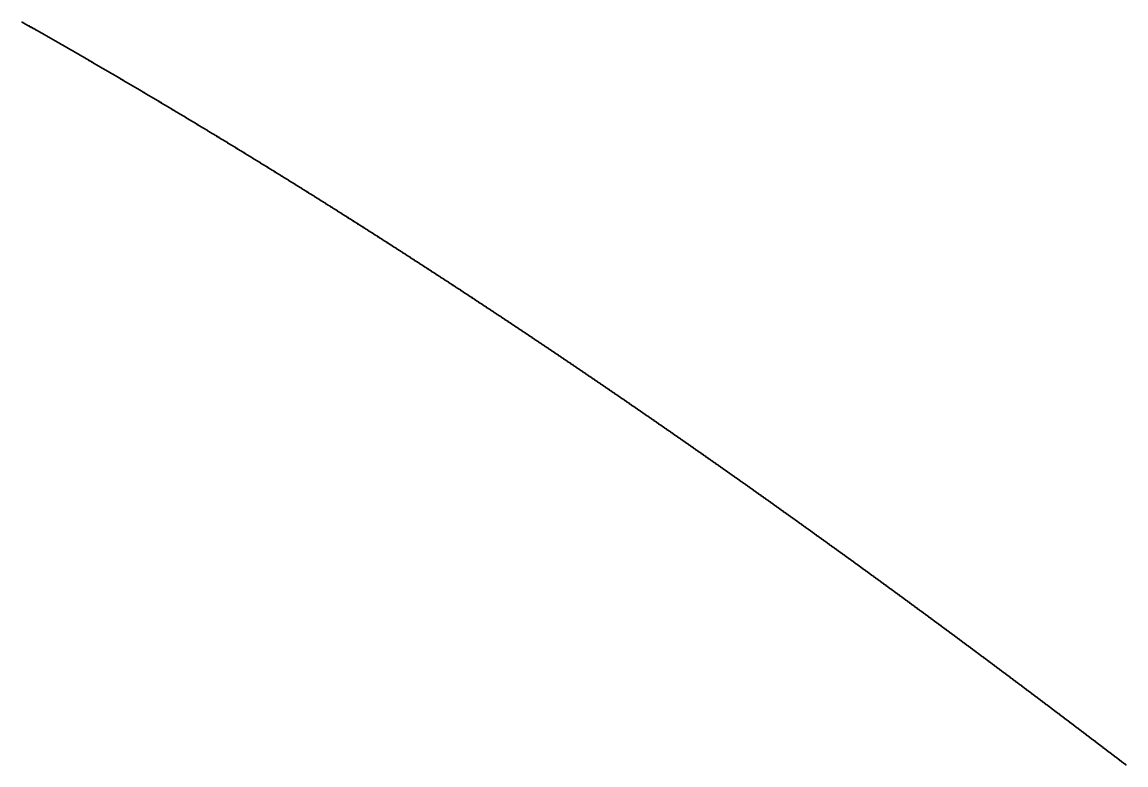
# Model space of a CAD drawing. Header units: metres. Extents: x 0 to 360, y 0 to 49.
# Drawn here: x 270 to 281.24, y 34.67 to 42.23 of the extents above; entities that cross this region are included whole.
import ezdxf

# ---------------------------------------------------------------- set-up
doc = ezdxf.new("R2010")
doc.units = ezdxf.units.M

msp = doc.modelspace()

# ---------------------------------------------------------------- linework, layer by layer
for p in [(270.005, 42.232), (270.011, 42.229), (270.017, 42.225), (270.023, 42.222), (270.028, 42.219), (270.034, 42.215), (270.04, 42.212), (270.046, 42.208), (270.052, 42.205), (270.058, 42.202), (270.064, 42.198), (270.07, 42.195), (270.076, 42.192), (270.082, 42.188), (270.088, 42.185), (270.094, 42.182), (270.099, 42.178), (270.105, 42.175), (270.111, 42.172), (270.117, 42.168), (270.123, 42.165), (270.129, 42.162), (270.135, 42.158), (270.141, 42.155), (270.147, 42.151), (270.153, 42.148), (270.159, 42.145), (270.165, 42.141), (270.17, 42.138), (270.176, 42.135), (270.182, 42.131), (270.188, 42.128), (270.194, 42.125), (270.2, 42.121), (270.206, 42.118), (270.212, 42.114), (270.218, 42.111), (270.224, 42.108), (270.23, 42.104), (270.236, 42.101), (270.241, 42.098), (270.247, 42.094), (270.253, 42.091), (270.259, 42.087), (270.265, 42.084), (270.271, 42.081), (270.277, 42.077), (270.283, 42.074), (270.289, 42.071), (270.295, 42.067), (270.301, 42.064), (270.307, 42.06), (270.312, 42.057), (270.318, 42.054), (270.324, 42.05), (270.33, 42.047), (270.336, 42.043), (270.342, 42.04), (270.348, 42.037), (270.354, 42.033), (270.36, 42.03), (270.366, 42.026), (270.372, 42.023), (270.378, 42.02), (270.383, 42.016), (270.389, 42.013), (270.395, 42.01), (270.401, 42.006), (270.407, 42.003), (270.413, 41.999), (270.419, 41.996), (270.425, 41.993), (270.431, 41.989), (270.437, 41.986), (270.443, 41.982), (270.449, 41.979), (270.454, 41.976), (270.46, 41.972), (270.466, 41.969), (270.472, 41.965), (270.478, 41.962), (270.484, 41.959), (270.49, 41.955), (270.496, 41.952), (270.502, 41.948), (270.508, 41.945), (270.514, 41.941), (270.52, 41.938), (270.525, 41.935), (270.531, 41.931), (270.537, 41.928), (270.543, 41.924), (270.549, 41.921), (270.555, 41.918), (270.561, 41.914), (270.567, 41.911), (270.573, 41.907), (270.579, 41.904), (270.585, 41.9), (270.591, 41.897), (270.596, 41.894), (270.602, 41.89), (270.608, 41.887), (270.614, 41.883), (270.62, 41.88), (270.626, 41.877), (270.632, 41.873), (270.638, 41.87), (270.644, 41.866), (270.65, 41.863), (270.656, 41.859), (270.662, 41.856), (270.668, 41.853), (270.673, 41.849), (270.679, 41.846), (270.685, 41.842), (270.691, 41.839), (270.697, 41.835), (270.703, 41.832), (270.709, 41.829), (270.715, 41.825), (270.721, 41.822), (270.727, 41.818), (270.733, 41.815), (270.739, 41.811), (270.744, 41.808), (270.75, 41.804), (270.756, 41.801), (270.762, 41.798), (270.768, 41.794), (270.774, 41.791), (270.78, 41.787), (270.786, 41.784), (270.792, 41.78), (270.798, 41.777), (270.804, 41.773), (270.81, 41.77), (270.815, 41.767), (270.821, 41.763), (270.827, 41.76), (270.833, 41.756), (270.839, 41.753), (270.845, 41.749), (270.851, 41.746), (270.857, 41.742), (270.863, 41.739), (270.869, 41.735), (270.875, 41.732), (270.881, 41.729), (270.887, 41.725), (270.892, 41.722), (270.898, 41.718), (270.904, 41.715), (270.91, 41.711), (270.916, 41.708), (270.922, 41.704), (270.928, 41.701), (270.934, 41.697), (270.94, 41.694), (270.946, 41.69), (270.952, 41.687), (270.958, 41.684), (270.964, 41.68), (270.969, 41.677), (270.975, 41.673), (270.981, 41.67), (270.987, 41.666), (270.993, 41.663), (270.999, 41.659), (271.005, 41.656), (271.011, 41.652), (271.017, 41.649), (271.023, 41.645), (271.029, 41.642), (271.035, 41.638), (271.041, 41.635), (271.046, 41.631), (271.052, 41.628), (271.058, 41.624), (271.064, 41.621), (271.07, 41.617), (271.076, 41.614), (271.082, 41.611), (271.088, 41.607), (271.094, 41.604), (271.1, 41.6), (271.106, 41.597), (271.112, 41.593), (271.118, 41.59), (271.123, 41.586), (271.129, 41.583), (271.135, 41.579), (271.141, 41.576), (271.147, 41.572), (271.153, 41.569), (271.159, 41.565), (271.165, 41.562), (271.171, 41.558), (271.177, 41.555), (271.183, 41.551), (271.189, 41.548), (271.195, 41.544), (271.2, 41.541), (271.206, 41.537), (271.212, 41.534), (271.218, 41.53), (271.224, 41.527), (271.23, 41.523), (271.236, 41.52), (271.242, 41.516), (271.248, 41.513), (271.254, 41.509), (271.26, 41.506), (271.266, 41.502), (271.272, 41.499), (271.277, 41.495), (271.283, 41.492), (271.289, 41.488), (271.295, 41.485), (271.301, 41.481), (271.307, 41.478), (271.313, 41.474), (271.319, 41.471), (271.325, 41.467), (271.331, 41.463), (271.337, 41.46), (271.343, 41.456), (271.349, 41.453), (271.354, 41.449), (271.36, 41.446), (271.366, 41.442), (271.372, 41.439), (271.378, 41.435), (271.384, 41.432), (271.39, 41.428), (271.396, 41.425), (271.402, 41.421), (271.408, 41.418), (271.414, 41.414), (271.42, 41.411), (271.426, 41.407), (271.431, 41.404), (271.437, 41.4), (271.443, 41.397), (271.449, 41.393), (271.455, 41.389), (271.461, 41.386), (271.467, 41.382), (271.473, 41.379), (271.479, 41.375), (271.485, 41.372), (271.491, 41.368), (271.497, 41.365), (271.503, 41.361), (271.509, 41.358), (271.514, 41.354), (271.52, 41.351), (271.526, 41.347), (271.532, 41.343), (271.538, 41.34), (271.544, 41.336), (271.55, 41.333), (271.556, 41.329), (271.562, 41.326), (271.568, 41.322), (271.574, 41.319), (271.58, 41.315), (271.586, 41.312), (271.592, 41.308), (271.597, 41.304), (271.603, 41.301), (271.609, 41.297), (271.615, 41.294), (271.621, 41.29), (271.627, 41.287), (271.633, 41.283), (271.639, 41.28), (271.645, 41.276), (271.651, 41.272), (271.657, 41.269), (271.663, 41.265), (271.669, 41.262), (271.674, 41.258), (271.68, 41.255), (271.686, 41.251), (271.692, 41.248), (271.698, 41.244), (271.704, 41.24), (271.71, 41.237), (271.716, 41.233), (271.722, 41.23), (271.728, 41.226), (271.734, 41.223), (271.74, 41.219), (271.746, 41.215), (271.752, 41.212), (271.757, 41.208), (271.763, 41.205), (271.769, 41.201), (271.775, 41.198), (271.781, 41.194), (271.787, 41.19), (271.793, 41.187), (271.799, 41.183), (271.805, 41.18), (271.811, 41.176), (271.817, 41.173), (271.823, 41.169), (271.829, 41.165), (271.835, 41.162), (271.84, 41.158), (271.846, 41.155), (271.852, 41.151), (271.858, 41.148), (271.864, 41.144), (271.87, 41.14), (271.876, 41.137), (271.882, 41.133), (271.888, 41.13), (271.894, 41.126), (271.9, 41.122), (271.906, 41.119), (271.912, 41.115), (271.918, 41.112), (271.923, 41.108), (271.929, 41.104), (271.935, 41.101), (271.941, 41.097), (271.947, 41.094), (271.953, 41.09), (271.959, 41.086), (271.965, 41.083), (271.971, 41.079), (271.977, 41.076), (271.983, 41.072), (271.989, 41.068), (271.995, 41.065), (272.001, 41.061), (272.007, 41.058), (272.012, 41.054), (272.018, 41.05), (272.024, 41.047), (272.03, 41.043), (272.036, 41.04), (272.042, 41.036), (272.048, 41.032), (272.054, 41.029), (272.06, 41.025), (272.066, 41.022), (272.072, 41.018), (272.078, 41.014), (272.084, 41.011), (272.09, 41.007), (272.095, 41.004), (272.101, 41), (272.107, 40.996), (272.113, 40.993), (272.119, 40.989), (272.125, 40.985), (272.131, 40.982), (272.137, 40.978), (272.143, 40.975), (272.149, 40.971), (272.155, 40.967), (272.161, 40.964), (272.167, 40.96), (272.173, 40.957), (272.178, 40.953), (272.184, 40.949), (272.19, 40.946), (272.196, 40.942), (272.202, 40.938), (272.208, 40.935), (272.214, 40.931), (272.22, 40.927), (272.226, 40.924), (272.232, 40.92), (272.238, 40.917), (272.244, 40.913), (272.25, 40.909), (272.256, 40.906), (272.262, 40.902), (272.267, 40.898), (272.273, 40.895), (272.279, 40.891), (272.285, 40.888), (272.291, 40.884), (272.297, 40.88), (272.303, 40.877), (272.309, 40.873), (272.315, 40.869), (272.321, 40.866), (272.327, 40.862), (272.333, 40.858), (272.339, 40.855), (272.345, 40.851), (272.351, 40.847), (272.356, 40.844), (272.362, 40.84), (272.368, 40.837), (272.374, 40.833), (272.38, 40.829), (272.386, 40.826), (272.392, 40.822), (272.398, 40.818), (272.404, 40.815), (272.41, 40.811), (272.416, 40.807), (272.422, 40.804), (272.428, 40.8), (272.434, 40.796), (272.44, 40.793), (272.445, 40.789), (272.451, 40.785), (272.457, 40.782), (272.463, 40.778), (272.469, 40.774), (272.475, 40.771), (272.481, 40.767), (272.487, 40.763), (272.493, 40.76), (272.499, 40.756), (272.505, 40.752), (272.511, 40.749), (272.517, 40.745), (272.523, 40.741), (272.529, 40.738), (272.535, 40.734), (272.54, 40.73), (272.546, 40.727), (272.552, 40.723), (272.558, 40.719), (272.564, 40.716), (272.57, 40.712), (272.576, 40.708), (272.582, 40.705), (272.588, 40.701), (272.594, 40.697), (272.6, 40.694), (272.606, 40.69), (272.612, 40.686), (272.618, 40.683), (272.624, 40.679), (272.629, 40.675), (272.635, 40.672), (272.641, 40.668), (272.647, 40.664), (272.653, 40.661), (272.659, 40.657), (272.665, 40.653), (272.671, 40.649), (272.677, 40.646), (272.683, 40.642), (272.689, 40.638), (272.695, 40.635), (272.701, 40.631), (272.707, 40.627), (272.713, 40.624), (272.719, 40.62), (272.724, 40.616), (272.73, 40.613), (272.736, 40.609), (272.742, 40.605), (272.748, 40.601), (272.754, 40.598), (272.76, 40.594), (272.766, 40.59), (272.772, 40.587), (272.778, 40.583), (272.784, 40.579), (272.79, 40.576), (272.796, 40.572), (272.802, 40.568), (272.808, 40.564), (272.814, 40.561), (272.819, 40.557), (272.825, 40.553), (272.831, 40.55), (272.837, 40.546), (272.843, 40.542), (272.849, 40.539), (272.855, 40.535), (272.861, 40.531), (272.867, 40.527), (272.873, 40.524), (272.879, 40.52), (272.885, 40.516), (272.891, 40.513), (272.897, 40.509), (272.903, 40.505), (272.909, 40.501), (272.914, 40.498), (272.92, 40.494), (272.926, 40.49), (272.932, 40.487), (272.938, 40.483), (272.944, 40.479), (272.95, 40.475), (272.956, 40.472), (272.962, 40.468), (272.968, 40.464), (272.974, 40.461), (272.98, 40.457), (272.986, 40.453), (272.992, 40.449), (272.998, 40.446), (273.004, 40.442), (273.01, 40.438), (273.015, 40.434), (273.021, 40.431), (273.027, 40.427), (273.033, 40.423), (273.039, 40.419), (273.045, 40.416), (273.051, 40.412), (273.057, 40.408), (273.063, 40.405), (273.069, 40.401), (273.075, 40.397), (273.081, 40.393), (273.087, 40.39), (273.093, 40.386), (273.099, 40.382), (273.105, 40.378), (273.111, 40.375), (273.116, 40.371), (273.122, 40.367), (273.128, 40.363), (273.134, 40.36), (273.14, 40.356), (273.146, 40.352), (273.152, 40.348), (273.158, 40.345), (273.164, 40.341), (273.17, 40.337), (273.176, 40.333), (273.182, 40.33), (273.188, 40.326), (273.194, 40.322), (273.2, 40.318), (273.206, 40.315), (273.212, 40.311), (273.217, 40.307), (273.223, 40.303), (273.229, 40.3), (273.235, 40.296), (273.241, 40.292), (273.247, 40.288), (273.253, 40.285), (273.259, 40.281), (273.265, 40.277), (273.271, 40.273), (273.277, 40.27), (273.283, 40.266), (273.289, 40.262), (273.295, 40.258), (273.301, 40.255), (273.307, 40.251), (273.313, 40.247), (273.318, 40.243), (273.324, 40.24), (273.33, 40.236), (273.336, 40.232), (273.342, 40.228), (273.348, 40.224), (273.354, 40.221), (273.36, 40.217), (273.366, 40.213), (273.372, 40.209), (273.378, 40.206), (273.384, 40.202), (273.39, 40.198), (273.396, 40.194), (273.402, 40.19), (273.408, 40.187), (273.414, 40.183), (273.419, 40.179), (273.425, 40.175), (273.431, 40.172), (273.437, 40.168), (273.443, 40.164), (273.449, 40.16), (273.455, 40.156), (273.461, 40.153), (273.467, 40.149), (273.473, 40.145), (273.479, 40.141), (273.485, 40.138), (273.491, 40.134), (273.497, 40.13), (273.503, 40.126), (273.509, 40.122), (273.515, 40.119), (273.521, 40.115), (273.526, 40.111), (273.532, 40.107), (273.538, 40.103), (273.544, 40.1), (273.55, 40.096), (273.556, 40.092), (273.562, 40.088), (273.568, 40.084), (273.574, 40.081), (273.58, 40.077), (273.586, 40.073), (273.592, 40.069), (273.598, 40.065), (273.604, 40.062), (273.61, 40.058), (273.616, 40.054), (273.622, 40.05), (273.628, 40.046), (273.634, 40.043), (273.639, 40.039), (273.645, 40.035), (273.651, 40.031), (273.657, 40.027), (273.663, 40.024), (273.669, 40.02), (273.675, 40.016), (273.681, 40.012), (273.687, 40.008), (273.693, 40.005), (273.699, 40.001), (273.705, 39.997), (273.711, 39.993), (273.717, 39.989), (273.723, 39.985), (273.729, 39.982), (273.735, 39.978), (273.741, 39.974), (273.746, 39.97), (273.752, 39.966), (273.758, 39.963), (273.764, 39.959), (273.77, 39.955), (273.776, 39.951), (273.782, 39.947), (273.788, 39.943), (273.794, 39.94), (273.8, 39.936), (273.806, 39.932), (273.812, 39.928), (273.818, 39.924), (273.824, 39.92), (273.83, 39.917), (273.836, 39.913), (273.842, 39.909), (273.848, 39.905), (273.854, 39.901), (273.859, 39.897), (273.865, 39.894), (273.871, 39.89), (273.877, 39.886), (273.883, 39.882), (273.889, 39.878), (273.895, 39.874), (273.901, 39.871), (273.907, 39.867), (273.913, 39.863), (273.919, 39.859), (273.925, 39.855), (273.931, 39.851), (273.937, 39.848), (273.943, 39.844), (273.949, 39.84), (273.955, 39.836), (273.961, 39.832), (273.967, 39.828), (273.973, 39.825), (273.978, 39.821), (273.984, 39.817), (273.99, 39.813), (273.996, 39.809), (274.002, 39.805), (274.008, 39.801), (274.014, 39.798), (274.02, 39.794), (274.026, 39.79), (274.032, 39.786), (274.038, 39.782), (274.044, 39.778), (274.05, 39.774), (274.056, 39.771), (274.062, 39.767), (274.068, 39.763), (274.074, 39.759), (274.08, 39.755), (274.086, 39.751), (274.092, 39.747), (274.097, 39.744), (274.103, 39.74), (274.109, 39.736), (274.115, 39.732), (274.121, 39.728), (274.127, 39.724), (274.133, 39.72), (274.139, 39.717), (274.145, 39.713), (274.151, 39.709), (274.157, 39.705), (274.163, 39.701), (274.169, 39.697), (274.175, 39.693), (274.181, 39.689), (274.187, 39.686), (274.193, 39.682), (274.199, 39.678), (274.205, 39.674), (274.211, 39.67), (274.217, 39.666), (274.222, 39.662), (274.228, 39.658), (274.234, 39.655), (274.24, 39.651), (274.246, 39.647), (274.252, 39.643), (274.258, 39.639), (274.264, 39.635), (274.27, 39.631), (274.276, 39.627), (274.282, 39.624), (274.288, 39.62), (274.294, 39.616), (274.3, 39.612), (274.306, 39.608), (274.312, 39.604), (274.318, 39.6), (274.324, 39.596), (274.33, 39.592), (274.336, 39.589), (274.342, 39.585), (274.347, 39.581), (274.353, 39.577), (274.359, 39.573), (274.365, 39.569), (274.371, 39.565), (274.377, 39.561), (274.383, 39.557), (274.389, 39.554), (274.395, 39.55), (274.401, 39.546), (274.407, 39.542), (274.413, 39.538), (274.419, 39.534), (274.425, 39.53), (274.431, 39.526), (274.437, 39.522), (274.443, 39.518), (274.449, 39.514), (274.455, 39.511), (274.461, 39.507), (274.467, 39.503), (274.473, 39.499), (274.478, 39.495), (274.484, 39.491), (274.49, 39.487), (274.496, 39.483), (274.502, 39.479), (274.508, 39.475), (274.514, 39.472), (274.52, 39.468), (274.526, 39.464), (274.532, 39.46), (274.538, 39.456), (274.544, 39.452), (274.55, 39.448), (274.556, 39.444), (274.562, 39.44), (274.568, 39.436), (274.574, 39.432), (274.58, 39.428), (274.586, 39.425), (274.592, 39.421), (274.598, 39.417), (274.604, 39.413), (274.61, 39.409), (274.615, 39.405), (274.621, 39.401), (274.627, 39.397), (274.633, 39.393), (274.639, 39.389), (274.645, 39.385), (274.651, 39.381), (274.657, 39.377), (274.663, 39.373), (274.669, 39.37), (274.675, 39.366), (274.681, 39.362), (274.687, 39.358), (274.693, 39.354), (274.699, 39.35), (274.705, 39.346), (274.711, 39.342), (274.717, 39.338), (274.723, 39.334), (274.729, 39.33), (274.735, 39.326), (274.741, 39.322), (274.747, 39.318), (274.752, 39.314), (274.758, 39.311), (274.764, 39.307), (274.77, 39.303), (274.776, 39.299), (274.782, 39.295), (274.788, 39.291), (274.794, 39.287), (274.8, 39.283), (274.806, 39.279), (274.812, 39.275), (274.818, 39.271), (274.824, 39.267), (274.83, 39.263), (274.836, 39.259), (274.842, 39.255), (274.848, 39.251), (274.854, 39.247), (274.86, 39.243), (274.866, 39.239), (274.872, 39.236), (274.878, 39.232), (274.884, 39.228), (274.89, 39.224), (274.896, 39.22), (274.901, 39.216), (274.907, 39.212), (274.913, 39.208), (274.919, 39.204), (274.925, 39.2), (274.931, 39.196), (274.937, 39.192), (274.943, 39.188), (274.949, 39.184), (274.955, 39.18), (274.961, 39.176), (274.967, 39.172), (274.973, 39.168), (274.979, 39.164), (274.985, 39.16), (274.991, 39.156), (274.997, 39.152), (275.003, 39.148), (275.009, 39.144), (275.015, 39.14), (275.021, 39.136), (275.027, 39.132), (275.033, 39.129), (275.039, 39.125), (275.045, 39.121), (275.05, 39.117), (275.056, 39.113), (275.062, 39.109), (275.068, 39.105), (275.074, 39.101), (275.08, 39.097), (275.086, 39.093), (275.092, 39.089), (275.098, 39.085), (275.104, 39.081), (275.11, 39.077), (275.116, 39.073), (275.122, 39.069), (275.128, 39.065), (275.134, 39.061), (275.14, 39.057), (275.146, 39.053), (275.152, 39.049), (275.158, 39.045), (275.164, 39.041), (275.17, 39.037), (275.176, 39.033), (275.182, 39.029), (275.188, 39.025), (275.194, 39.021), (275.2, 39.017), (275.206, 39.013), (275.211, 39.009), (275.217, 39.005), (275.223, 39.001), (275.229, 38.997), (275.235, 38.993), (275.241, 38.989), (275.247, 38.985), (275.253, 38.981), (275.259, 38.977), (275.265, 38.973), (275.271, 38.969), (275.277, 38.965), (275.283, 38.961), (275.289, 38.957), (275.295, 38.953), (275.301, 38.949), (275.307, 38.945), (275.313, 38.941), (275.319, 38.937), (275.325, 38.933), (275.331, 38.929), (275.337, 38.925), (275.343, 38.921), (275.349, 38.917), (275.355, 38.913), (275.361, 38.909), (275.367, 38.905), (275.373, 38.901), (275.378, 38.897), (275.384, 38.893), (275.39, 38.889), (275.396, 38.885), (275.402, 38.881), (275.408, 38.877), (275.414, 38.873), (275.42, 38.869), (275.426, 38.865), (275.432, 38.861), (275.438, 38.857), (275.444, 38.853), (275.45, 38.849), (275.456, 38.845), (275.462, 38.841), (275.468, 38.837), (275.474, 38.833), (275.48, 38.829), (275.486, 38.825), (275.492, 38.82), (275.498, 38.816), (275.504, 38.812), (275.51, 38.808), (275.516, 38.804), (275.522, 38.8), (275.528, 38.796), (275.534, 38.792), (275.54, 38.788), (275.546, 38.784), (275.552, 38.78), (275.557, 38.776), (275.563, 38.772), (275.569, 38.768), (275.575, 38.764), (275.581, 38.76), (275.587, 38.756), (275.593, 38.752), (275.599, 38.748), (275.605, 38.744), (275.611, 38.74), (275.617, 38.736), (275.623, 38.732), (275.629, 38.728), (275.635, 38.724), (275.641, 38.72), (275.647, 38.716), (275.653, 38.711), (275.659, 38.707), (275.665, 38.703), (275.671, 38.699), (275.677, 38.695), (275.683, 38.691), (275.689, 38.687), (275.695, 38.683), (275.701, 38.679), (275.707, 38.675), (275.713, 38.671), (275.719, 38.667), (275.725, 38.663), (275.731, 38.659), (275.737, 38.655), (275.743, 38.651), (275.749, 38.647), (275.754, 38.643), (275.76, 38.639), (275.766, 38.634), (275.772, 38.63), (275.778, 38.626), (275.784, 38.622), (275.79, 38.618), (275.796, 38.614), (275.802, 38.61), (275.808, 38.606), (275.814, 38.602), (275.82, 38.598), (275.826, 38.594), (275.832, 38.59), (275.838, 38.586), (275.844, 38.582), (275.85, 38.578), (275.856, 38.574), (275.862, 38.569), (275.868, 38.565), (275.874, 38.561), (275.88, 38.557), (275.886, 38.553), (275.892, 38.549), (275.898, 38.545), (275.904, 38.541), (275.91, 38.537), (275.916, 38.533), (275.922, 38.529), (275.928, 38.525), (275.934, 38.521), (275.94, 38.516), (275.946, 38.512), (275.952, 38.508), (275.958, 38.504), (275.964, 38.5), (275.969, 38.496), (275.975, 38.492), (275.981, 38.488), (275.987, 38.484), (275.993, 38.48), (275.999, 38.476), (276.005, 38.472), (276.011, 38.468), (276.017, 38.463), (276.023, 38.459), (276.029, 38.455), (276.035, 38.451), (276.041, 38.447), (276.047, 38.443), (276.053, 38.439), (276.059, 38.435), (276.065, 38.431), (276.071, 38.427), (276.077, 38.423), (276.083, 38.418), (276.089, 38.414), (276.095, 38.41), (276.101, 38.406), (276.107, 38.402), (276.113, 38.398), (276.119, 38.394), (276.125, 38.39), (276.131, 38.386), (276.137, 38.382), (276.143, 38.377), (276.149, 38.373), (276.155, 38.369), (276.161, 38.365), (276.167, 38.361), (276.173, 38.357), (276.179, 38.353), (276.185, 38.349), (276.191, 38.345), (276.197, 38.34), (276.202, 38.336), (276.208, 38.332), (276.214, 38.328), (276.22, 38.324), (276.226, 38.32), (276.232, 38.316), (276.238, 38.312), (276.244, 38.308), (276.25, 38.303), (276.256, 38.299), (276.262, 38.295), (276.268, 38.291), (276.274, 38.287), (276.28, 38.283), (276.286, 38.279), (276.292, 38.275), (276.298, 38.271), (276.304, 38.266), (276.31, 38.262), (276.316, 38.258), (276.322, 38.254), (276.328, 38.25), (276.334, 38.246), (276.34, 38.242), (276.346, 38.238), (276.352, 38.233), (276.358, 38.229), (276.364, 38.225), (276.37, 38.221), (276.376, 38.217), (276.382, 38.213), (276.388, 38.209), (276.394, 38.205), (276.4, 38.2), (276.406, 38.196), (276.412, 38.192), (276.418, 38.188), (276.424, 38.184), (276.43, 38.18), (276.436, 38.176), (276.442, 38.171), (276.448, 38.167), (276.454, 38.163), (276.46, 38.159), (276.466, 38.155), (276.471, 38.151), (276.477, 38.147), (276.483, 38.142), (276.489, 38.138), (276.495, 38.134), (276.501, 38.13), (276.507, 38.126), (276.513, 38.122), (276.519, 38.118), (276.525, 38.113), (276.531, 38.109), (276.537, 38.105), (276.543, 38.101), (276.549, 38.097), (276.555, 38.093), (276.561, 38.089), (276.567, 38.084), (276.573, 38.08), (276.579, 38.076), (276.585, 38.072), (276.591, 38.068), (276.597, 38.064), (276.603, 38.06), (276.609, 38.055), (276.615, 38.051), (276.621, 38.047), (276.627, 38.043), (276.633, 38.039), (276.639, 38.035), (276.645, 38.03), (276.651, 38.026), (276.657, 38.022), (276.663, 38.018), (276.669, 38.014), (276.675, 38.01), (276.681, 38.005), (276.687, 38.001), (276.693, 37.997), (276.699, 37.993), (276.705, 37.989), (276.711, 37.985), (276.717, 37.98), (276.723, 37.976), (276.729, 37.972), (276.735, 37.968), (276.741, 37.964), (276.747, 37.96), (276.753, 37.955), (276.759, 37.951), (276.765, 37.947), (276.771, 37.943), (276.777, 37.939), (276.783, 37.935), (276.789, 37.93), (276.795, 37.926), (276.801, 37.922), (276.806, 37.918), (276.812, 37.914), (276.818, 37.91), (276.824, 37.905), (276.83, 37.901), (276.836, 37.897), (276.842, 37.893), (276.848, 37.889), (276.854, 37.884), (276.86, 37.88), (276.866, 37.876), (276.872, 37.872), (276.878, 37.868), (276.884, 37.864), (276.89, 37.859), (276.896, 37.855), (276.902, 37.851), (276.908, 37.847), (276.914, 37.843), (276.92, 37.838), (276.926, 37.834), (276.932, 37.83), (276.938, 37.826), (276.944, 37.822), (276.95, 37.817), (276.956, 37.813), (276.962, 37.809), (276.968, 37.805), (276.974, 37.801), (276.98, 37.796), (276.986, 37.792), (276.992, 37.788), (276.998, 37.784), (277.004, 37.78), (277.01, 37.775), (277.016, 37.771), (277.022, 37.767), (277.028, 37.763), (277.034, 37.759), (277.04, 37.754), (277.046, 37.75), (277.052, 37.746), (277.058, 37.742), (277.064, 37.738), (277.07, 37.733), (277.076, 37.729), (277.082, 37.725), (277.088, 37.721), (277.094, 37.717), (277.1, 37.712), (277.106, 37.708), (277.112, 37.704), (277.118, 37.7), (277.124, 37.696), (277.13, 37.691), (277.136, 37.687), (277.142, 37.683), (277.148, 37.679), (277.154, 37.674), (277.16, 37.67), (277.166, 37.666), (277.172, 37.662), (277.178, 37.658), (277.184, 37.653), (277.19, 37.649), (277.196, 37.645), (277.202, 37.641), (277.208, 37.637), (277.214, 37.632), (277.22, 37.628), (277.226, 37.624), (277.232, 37.62), (277.238, 37.615), (277.244, 37.611), (277.25, 37.607), (277.256, 37.603), (277.262, 37.598), (277.268, 37.594), (277.274, 37.59), (277.28, 37.586), (277.286, 37.582), (277.292, 37.577), (277.298, 37.573), (277.304, 37.569), (277.31, 37.565), (277.315, 37.56), (277.321, 37.556), (277.327, 37.552), (277.333, 37.548), (277.339, 37.543), (277.345, 37.539), (277.351, 37.535), (277.357, 37.531), (277.363, 37.527), (277.369, 37.522), (277.375, 37.518), (277.381, 37.514), (277.387, 37.51), (277.393, 37.505), (277.399, 37.501), (277.405, 37.497), (277.411, 37.493), (277.417, 37.488), (277.423, 37.484), (277.429, 37.48), (277.435, 37.476), (277.441, 37.471), (277.447, 37.467), (277.453, 37.463), (277.459, 37.459), (277.465, 37.454), (277.471, 37.45), (277.477, 37.446), (277.483, 37.442), (277.489, 37.437), (277.495, 37.433), (277.501, 37.429), (277.507, 37.425), (277.513, 37.42), (277.519, 37.416), (277.525, 37.412), (277.531, 37.408), (277.537, 37.403), (277.543, 37.399), (277.549, 37.395), (277.555, 37.391), (277.561, 37.386), (277.567, 37.382), (277.573, 37.378), (277.579, 37.373), (277.585, 37.369), (277.591, 37.365), (277.597, 37.361), (277.603, 37.356), (277.609, 37.352), (277.615, 37.348), (277.621, 37.344), (277.627, 37.339), (277.633, 37.335), (277.639, 37.331), (277.645, 37.327), (277.651, 37.322), (277.657, 37.318), (277.663, 37.314), (277.669, 37.309), (277.675, 37.305), (277.681, 37.301), (277.687, 37.297), (277.693, 37.292), (277.699, 37.288), (277.705, 37.284), (277.711, 37.28), (277.717, 37.275), (277.723, 37.271), (277.729, 37.267), (277.735, 37.262), (277.741, 37.258), (277.747, 37.254), (277.753, 37.25), (277.759, 37.245), (277.765, 37.241), (277.771, 37.237), (277.777, 37.232), (277.783, 37.228), (277.789, 37.224), (277.795, 37.22), (277.801, 37.215), (277.807, 37.211), (277.813, 37.207), (277.819, 37.202), (277.825, 37.198), (277.831, 37.194), (277.837, 37.19), (277.843, 37.185), (277.849, 37.181), (277.855, 37.177), (277.861, 37.172), (277.867, 37.168), (277.873, 37.164), (277.879, 37.16), (277.885, 37.155), (277.891, 37.151), (277.897, 37.147), (277.903, 37.142), (277.909, 37.138), (277.915, 37.134), (277.921, 37.129), (277.927, 37.125), (277.933, 37.121), (277.939, 37.117), (277.945, 37.112), (277.951, 37.108), (277.957, 37.104), (277.963, 37.099), (277.969, 37.095), (277.975, 37.091), (277.981, 37.086), (277.987, 37.082), (277.993, 37.078), (277.999, 37.074), (278.005, 37.069), (278.011, 37.065), (278.017, 37.061), (278.023, 37.056), (278.029, 37.052), (278.035, 37.048), (278.041, 37.043), (278.047, 37.039), (278.053, 37.035), (278.059, 37.03), (278.065, 37.026), (278.071, 37.022), (278.077, 37.017), (278.083, 37.013), (278.089, 37.009), (278.095, 37.004), (278.101, 37), (278.107, 36.996), (278.113, 36.992), (278.119, 36.987), (278.125, 36.983), (278.131, 36.979), (278.137, 36.974), (278.143, 36.97), (278.149, 36.966), (278.155, 36.961), (278.161, 36.957), (278.167, 36.953), (278.173, 36.948), (278.179, 36.944), (278.185, 36.94), (278.191, 36.935), (278.197, 36.931), (278.203, 36.927), (278.209, 36.922), (278.215, 36.918), (278.221, 36.914), (278.227, 36.909), (278.233, 36.905), (278.239, 36.901), (278.245, 36.896), (278.251, 36.892), (278.257, 36.888), (278.263, 36.883), (278.269, 36.879), (278.275, 36.875), (278.281, 36.87), (278.287, 36.866), (278.293, 36.862), (278.299, 36.857), (278.305, 36.853), (278.311, 36.849), (278.317, 36.844), (278.323, 36.84), (278.329, 36.836), (278.335, 36.831), (278.341, 36.827), (278.347, 36.823), (278.353, 36.818), (278.359, 36.814), (278.365, 36.81), (278.371, 36.805), (278.377, 36.801), (278.384, 36.796), (278.39, 36.792), (278.396, 36.788), (278.402, 36.783), (278.408, 36.779), (278.414, 36.775), (278.42, 36.77), (278.426, 36.766), (278.432, 36.762), (278.438, 36.757), (278.444, 36.753), (278.45, 36.749), (278.456, 36.744), (278.462, 36.74), (278.468, 36.736), (278.474, 36.731), (278.48, 36.727), (278.486, 36.722), (278.492, 36.718), (278.498, 36.714), (278.504, 36.709), (278.51, 36.705), (278.516, 36.701), (278.522, 36.696), (278.528, 36.692), (278.534, 36.688), (278.54, 36.683), (278.546, 36.679), (278.552, 36.674), (278.558, 36.67), (278.564, 36.666), (278.57, 36.661), (278.576, 36.657), (278.582, 36.653), (278.588, 36.648), (278.594, 36.644), (278.6, 36.639), (278.606, 36.635), (278.612, 36.631), (278.618, 36.626), (278.624, 36.622), (278.63, 36.618), (278.636, 36.613), (278.642, 36.609), (278.648, 36.604), (278.654, 36.6), (278.66, 36.596), (278.666, 36.591), (278.672, 36.587), (278.678, 36.583), (278.684, 36.578), (278.69, 36.574), (278.696, 36.569), (278.702, 36.565), (278.708, 36.561), (278.714, 36.556), (278.72, 36.552), (278.726, 36.548), (278.732, 36.543), (278.738, 36.539), (278.744, 36.534), (278.75, 36.53), (278.756, 36.526), (278.762, 36.521), (278.768, 36.517), (278.774, 36.512), (278.78, 36.508), (278.786, 36.504), (278.792, 36.499), (278.798, 36.495), (278.804, 36.49), (278.81, 36.486), (278.816, 36.482), (278.822, 36.477), (278.828, 36.473), (278.834, 36.468), (278.84, 36.464), (278.846, 36.46), (278.852, 36.455), (278.859, 36.451), (278.865, 36.446), (278.871, 36.442), (278.877, 36.438), (278.883, 36.433), (278.889, 36.429), (278.895, 36.424), (278.901, 36.42), (278.907, 36.416), (278.913, 36.411), (278.919, 36.407), (278.925, 36.402), (278.931, 36.398), (278.937, 36.394), (278.943, 36.389), (278.949, 36.385), (278.955, 36.38), (278.961, 36.376), (278.967, 36.372), (278.973, 36.367), (278.979, 36.363), (278.985, 36.358), (278.991, 36.354), (278.997, 36.35), (279.003, 36.345), (279.009, 36.341), (279.015, 36.336), (279.021, 36.332), (279.027, 36.327), (279.033, 36.323), (279.039, 36.319), (279.045, 36.314), (279.051, 36.31), (279.057, 36.305), (279.063, 36.301), (279.069, 36.297), (279.075, 36.292), (279.081, 36.288), (279.087, 36.283), (279.093, 36.279), (279.099, 36.274), (279.105, 36.27), (279.111, 36.266), (279.117, 36.261), (279.123, 36.257), (279.129, 36.252), (279.135, 36.248), (279.141, 36.243), (279.147, 36.239), (279.153, 36.235), (279.159, 36.23), (279.165, 36.226), (279.171, 36.221), (279.178, 36.217), (279.184, 36.212), (279.19, 36.208), (279.196, 36.204), (279.202, 36.199), (279.208, 36.195), (279.214, 36.19), (279.22, 36.186), (279.226, 36.181), (279.232, 36.177), (279.238, 36.172), (279.244, 36.168), (279.25, 36.164), (279.256, 36.159), (279.262, 36.155), (279.268, 36.15), (279.274, 36.146), (279.28, 36.141), (279.286, 36.137), (279.292, 36.133), (279.298, 36.128), (279.304, 36.124), (279.31, 36.119), (279.316, 36.115), (279.322, 36.11), (279.328, 36.106), (279.334, 36.101), (279.34, 36.097), (279.346, 36.092), (279.352, 36.088), (279.358, 36.084), (279.364, 36.079), (279.37, 36.075), (279.376, 36.07), (279.382, 36.066), (279.388, 36.061), (279.394, 36.057), (279.4, 36.052), (279.406, 36.048), (279.412, 36.044), (279.418, 36.039), (279.425, 36.035), (279.431, 36.03), (279.437, 36.026), (279.443, 36.021), (279.449, 36.017), (279.455, 36.012), (279.461, 36.008), (279.467, 36.003), (279.473, 35.999), (279.479, 35.994), (279.485, 35.99), (279.491, 35.986), (279.497, 35.981), (279.503, 35.977), (279.509, 35.972), (279.515, 35.968), (279.521, 35.963), (279.527, 35.959), (279.533, 35.954), (279.539, 35.95), (279.545, 35.945), (279.551, 35.941), (279.557, 35.936), (279.563, 35.932), (279.569, 35.927), (279.575, 35.923), (279.581, 35.918), (279.587, 35.914), (279.593, 35.91), (279.599, 35.905), (279.605, 35.901), (279.611, 35.896), (279.617, 35.892), (279.623, 35.887), (279.629, 35.883), (279.636, 35.878), (279.642, 35.874), (279.648, 35.869), (279.654, 35.865), (279.66, 35.86), (279.666, 35.856), (279.672, 35.851), (279.678, 35.847), (279.684, 35.842), (279.69, 35.838), (279.696, 35.833), (279.702, 35.829), (279.708, 35.824), (279.714, 35.82), (279.72, 35.815), (279.726, 35.811), (279.732, 35.806), (279.738, 35.802), (279.744, 35.797), (279.75, 35.793), (279.756, 35.788), (279.762, 35.784), (279.768, 35.779), (279.774, 35.775), (279.78, 35.771), (279.786, 35.766), (279.792, 35.762), (279.798, 35.757), (279.804, 35.753), (279.81, 35.748), (279.816, 35.744), (279.823, 35.739), (279.829, 35.735), (279.835, 35.73), (279.841, 35.726), (279.847, 35.721), (279.853, 35.717), (279.859, 35.712), (279.865, 35.708), (279.871, 35.703), (279.877, 35.699), (279.883, 35.694), (279.889, 35.69), (279.895, 35.685), (279.901, 35.681), (279.907, 35.676), (279.913, 35.671), (279.919, 35.667), (279.925, 35.662), (279.931, 35.658), (279.937, 35.653), (279.943, 35.649), (279.949, 35.644), (279.955, 35.64), (279.961, 35.635), (279.967, 35.631), (279.973, 35.626), (279.979, 35.622), (279.985, 35.617), (279.992, 35.613), (279.998, 35.608), (280.004, 35.604), (280.01, 35.599), (280.016, 35.595), (280.022, 35.59), (280.028, 35.586), (280.034, 35.581), (280.04, 35.577), (280.046, 35.572), (280.052, 35.568), (280.058, 35.563), (280.064, 35.559), (280.07, 35.554), (280.076, 35.55), (280.082, 35.545), (280.088, 35.541), (280.094, 35.536), (280.1, 35.531), (280.106, 35.527), (280.112, 35.522), (280.118, 35.518), (280.124, 35.513), (280.13, 35.509), (280.136, 35.504), (280.142, 35.5), (280.149, 35.495), (280.155, 35.491), (280.161, 35.486), (280.167, 35.482), (280.173, 35.477), (280.179, 35.473), (280.185, 35.468), (280.191, 35.464), (280.197, 35.459), (280.203, 35.454), (280.209, 35.45), (280.215, 35.445), (280.221, 35.441), (280.227, 35.436), (280.233, 35.432), (280.239, 35.427), (280.245, 35.423), (280.251, 35.418), (280.257, 35.414), (280.263, 35.409), (280.269, 35.405), (280.275, 35.4), (280.281, 35.395), (280.287, 35.391), (280.294, 35.386), (280.3, 35.382), (280.306, 35.377), (280.312, 35.373), (280.318, 35.368), (280.324, 35.364), (280.33, 35.359), (280.336, 35.355), (280.342, 35.35), (280.348, 35.345), (280.354, 35.341), (280.36, 35.336), (280.366, 35.332), (280.372, 35.327), (280.378, 35.323), (280.384, 35.318), (280.39, 35.314), (280.396, 35.309), (280.402, 35.304), (280.408, 35.3), (280.414, 35.295), (280.42, 35.291), (280.426, 35.286), (280.433, 35.282), (280.439, 35.277), (280.445, 35.273), (280.451, 35.268), (280.457, 35.263), (280.463, 35.259), (280.469, 35.254), (280.475, 35.25), (280.481, 35.245), (280.487, 35.241), (280.493, 35.236), (280.499, 35.231), (280.505, 35.227), (280.511, 35.222), (280.517, 35.218), (280.523, 35.213), (280.529, 35.209), (280.535, 35.204), (280.541, 35.199), (280.547, 35.195), (280.553, 35.19), (280.56, 35.186), (280.566, 35.181), (280.572, 35.177), (280.578, 35.172), (280.584, 35.167), (280.59, 35.163), (280.596, 35.158), (280.602, 35.154), (280.608, 35.149), (280.614, 35.145), (280.62, 35.14), (280.626, 35.135), (280.632, 35.131), (280.638, 35.126), (280.644, 35.122), (280.65, 35.117), (280.656, 35.113), (280.662, 35.108), (280.668, 35.103), (280.674, 35.099), (280.68, 35.094), (280.687, 35.09), (280.693, 35.085), (280.699, 35.08), (280.705, 35.076), (280.711, 35.071), (280.717, 35.067), (280.723, 35.062), (280.729, 35.058), (280.735, 35.053), (280.741, 35.048), (280.747, 35.044), (280.753, 35.039), (280.759, 35.035), (280.765, 35.03), (280.771, 35.025), (280.777, 35.021), (280.783, 35.016), (280.789, 35.012), (280.795, 35.007), (280.802, 35.002), (280.808, 34.998), (280.814, 34.993), (280.82, 34.989), (280.826, 34.984), (280.832, 34.979), (280.838, 34.975), (280.844, 34.97), (280.85, 34.966), (280.856, 34.961), (280.862, 34.956), (280.868, 34.952), (280.874, 34.947), (280.88, 34.943), (280.886, 34.938), (280.892, 34.933), (280.898, 34.929), (280.904, 34.924), (280.911, 34.92), (280.917, 34.915), (280.923, 34.91), (280.929, 34.906), (280.935, 34.901), (280.941, 34.897), (280.947, 34.892), (280.953, 34.887), (280.959, 34.883), (280.965, 34.878), (280.971, 34.874), (280.977, 34.869), (280.983, 34.864), (280.989, 34.86), (280.995, 34.855), (281.001, 34.851), (281.007, 34.846), (281.013, 34.841), (281.02, 34.837), (281.026, 34.832), (281.032, 34.827), (281.038, 34.823), (281.044, 34.818), (281.05, 34.814), (281.056, 34.809), (281.062, 34.804), (281.068, 34.8), (281.074, 34.795), (281.08, 34.791), (281.086, 34.786), (281.092, 34.781), (281.098, 34.777), (281.104, 34.772), (281.11, 34.767), (281.116, 34.763), (281.123, 34.758), (281.129, 34.754), (281.135, 34.749), (281.141, 34.744), (281.147, 34.74), (281.153, 34.735), (281.159, 34.73), (281.165, 34.726), (281.171, 34.721), (281.177, 34.716), (281.183, 34.712), (281.189, 34.707), (281.195, 34.703), (281.201, 34.698), (281.207, 34.693), (281.213, 34.689), (281.22, 34.684), (281.226, 34.679), (281.232, 34.675), (281.238, 34.67), (281.244, 34.666)]:
    msp.add_point(p)

doc.saveas('drawing.dxf')
